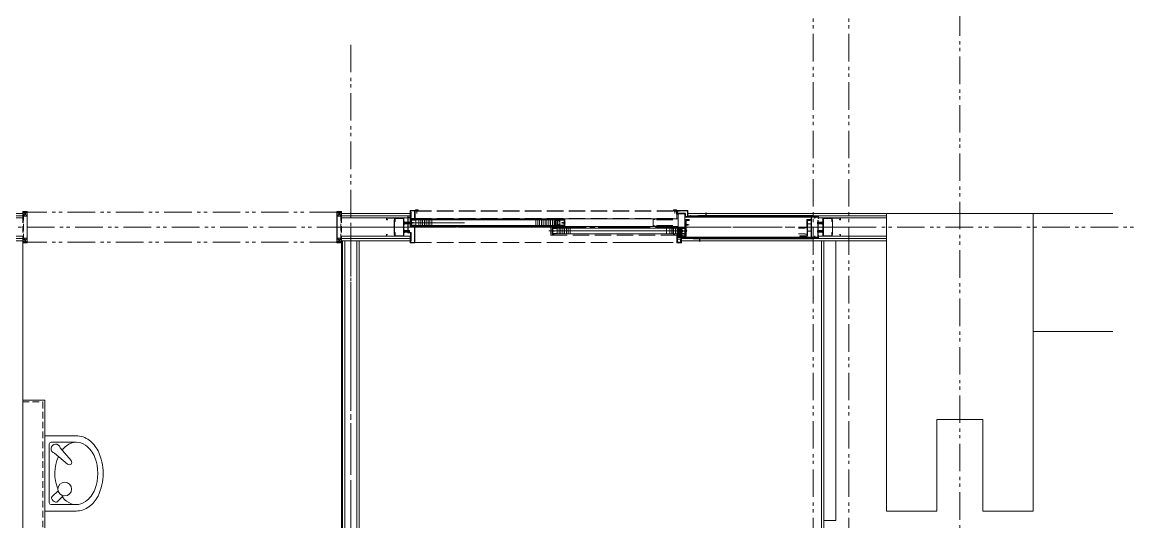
# Model space of a CAD drawing. Units: millimetres at full size. Extents: x -12803 to 120774, y -9413 to 101127.
# Drawn here: x 111555 to 117603, y 13839 to 16564 of the extents above; entities that cross this region are included whole.
import ezdxf

# ---------------------------------------------------------------- set-up
doc = ezdxf.new("R2010")
doc.units = ezdxf.units.MM
doc.header["$LTSCALE"] = 30
for name, pattern in [('CHAIN2', [12, 9, -1, 1, -1]), ('DASHED1', [1.8, 1.2, -0.6]), ('DASHED3', [4, 3, -1]), ('DOUBLE_CHAIN1', [8.8, 5, -1, 0.6, -0.6, 0.6, -1])]:
    doc.linetypes.add(name, pattern=pattern)
doc.layers.add('0-0_NoName', color=7, linetype='Continuous')
for name, color, linetype, lineweight in [('2-0_通芯', 7, 'DOUBLE_CHAIN1', 15), ('2-2_間仕切り芯', 7, 'DOUBLE_CHAIN1', 15), ('2-3_間仕切り', 7, 'Continuous', 15), ('2-8_既存1', 7, 'Continuous', 15), ('2-A_建具', 7, 'Continuous', 15), ('2-B_金物', 7, 'Continuous', 15), ('2-D_AIHO13-衛生器具', 7, 'Continuous', 15), ('3-2_AIHO08-壁芯', 7, 'CHAIN2', 15)]:
    doc.layers.add(name, color=color, linetype=linetype, lineweight=lineweight)

# ---------------------------------------------------------------- blocks, each defined once
blk = doc.blocks.new('グループ部品-732')
at = {"layer": '2-0_通芯'}
blk.add_line((116674.36, 21656.41), (116674.36, 12704.38), dxfattribs=at)
at = {"layer": '2-2_間仕切り芯'}
for p, q in [((113349.36, 16441.47), (113349.36, 6056.41)), ((100228.63, 15446.41), (117819.36, 15446.41))]:
    blk.add_line(p, q, dxfattribs=at)
at = {"layer": '2-3_間仕切り'}
for p, q in [((111374.36, 15521.41), (111558.11, 15521.41)), ((111374.36, 15508.91), (111558.11, 15508.91)), ((111374.36, 15496.41), (111558.11, 15496.41)), ((113298.11, 15521.41), (113674.36, 15521.41)), ((113298.11, 15508.91), (113674.36, 15508.91)), ((113298.11, 15496.41), (113674.36, 15496.41)), ((115189.36, 15521.41), (116274.36, 15521.41)), ((115189.36, 15508.91), (116274.36, 15508.91)), ((115902.36, 15496.41), (116274.36, 15496.41)), ((111374.36, 15396.41), (111558.11, 15396.41)), ((111374.36, 15383.91), (111558.11, 15383.91)), ((111374.36, 15371.41), (111558.11, 15371.41)), ((111557.86, 15365.41), (111557.86, 13712.91)), ((113298.11, 15396.41), (113674.36, 15396.41)), ((113298.11, 15383.91), (113674.36, 15383.91)), ((113298.11, 15371.41), (113674.36, 15371.41)), ((113298.36, 15365.41), (113298.36, 13726.41)), ((113304.36, 15371.41), (113304.36, 13726.41)), ((113316.86, 15371.41), (113316.86, 13726.41)), ((113381.86, 15371.41), (113381.86, 13751.41)), ((113394.36, 15371.41), (113394.36, 13751.41)), ((115154.36, 15383.91), (116274.36, 15383.91)), ((115154.36, 15371.41), (116274.36, 15371.41)), ((115902.36, 15396.41), (116274.36, 15396.41)), ((115919.36, 15371.41), (115919.36, 12791.41)), ((115931.86, 15371.41), (115931.86, 13846.41)), ((115931.86, 13846.41), (115931.86, 12791.41))]:
    blk.add_line(p, q, dxfattribs=at)
blk.add_lwpolyline([(115996.86, 15371.41), (115996.86, 13846.41), (115931.86, 13846.41)], dxfattribs=at)
at = {"layer": '2-8_既存1'}
for p, q in [((116274.36, 13896.41), (116274.36, 15521.41)), ((117510.78, 15521.41), (116274.36, 15521.41)), ((117074.36, 15521.41), (117074.36, 13896.41)), ((117074.36, 14876.41), (117510.78, 14876.41)), ((116549.36, 14396.41), (116549.36, 13896.41)), ((116799.36, 14396.41), (116549.36, 14396.41)), ((116799.36, 13896.41), (116799.36, 14396.41)), ((116549.36, 13896.41), (116274.36, 13896.41)), ((116799.36, 13896.41), (117074.36, 13896.41))]:
    blk.add_line(p, q, dxfattribs=at)
at = {"layer": '2-A_建具'}
for p, q in [((111558.11, 15529.91), (111558.11, 15506.41)), ((111581.61, 15531.41), (111559.61, 15531.41)), ((111581.61, 15529.91), (111559.61, 15529.91)), ((111571.69, 15524.41), (111574, 15532.17)), ((111571.69, 15524.41), (111577.42, 15530.46)), ((111581.61, 15529.91), (111581.61, 15362.91)), ((111583.11, 15362.91), (111583.11, 15529.91)), ((113273.11, 15362.91), (113273.11, 15529.91)), ((113274.61, 15531.41), (113296.61, 15531.41)), ((113274.61, 15529.91), (113296.61, 15529.91)), ((113274.61, 15529.91), (113274.61, 15362.91)), ((113289.02, 15522.94), (113283.25, 15529.03)), ((113289.02, 15522.94), (113286.71, 15530.71)), ((113298.11, 15529.91), (113298.11, 15506.41)), ((113544.36, 15487.61), (113544.36, 15495.21)), ((113545.16, 15495.61), (113545.16, 15487.21)), ((113588.56, 15495.61), (113545.16, 15495.61)), ((113549.36, 15487.21), (113545.16, 15487.21)), ((113588.16, 15496.41), (113545.56, 15496.41)), ((113549.36, 15486.41), (113545.56, 15486.41)), ((113549.36, 15486.41), (113549.36, 15487.21)), ((113586.56, 15484.74), (113588.56, 15486.74)), ((113586.56, 15484.74), (113586.56, 15408.08)), ((113587.36, 15484.41), (113589, 15486.06)), ((113587.36, 15484.41), (113587.36, 15408.41)), ((113588.56, 15495.61), (113588.56, 15486.74)), ((113589.36, 15476.41), (113589.36, 15495.21)), ((113637.06, 15494.11), (113591.66, 15494.11)), ((113591.66, 15494.11), (113591.66, 15476.41)), ((113636.96, 15496.41), (113591.76, 15496.41)), ((113637.06, 15494.11), (113637.06, 15398.71)), ((113639.36, 15494.01), (113639.36, 15398.81)), ((113660.96, 15497.41), (113660.96, 15509.91)), ((113672.76, 15449.21), (113672.76, 15491.61)), ((113674.36, 15509.91), (113674.36, 15535.01)), ((113675.96, 15517.41), (113674.36, 15517.41)), ((113696.96, 15492.41), (113674.36, 15492.41)), ((115137.36, 15491.41), (113674.36, 15491.41)), ((113697.76, 15494.01), (113675.16, 15494.01)), ((113675.96, 15517.41), (113675.96, 15535.81)), ((113697.76, 15535.81), (113675.96, 15535.81)), ((113696.96, 15537.41), (113676.76, 15537.41)), ((113677.36, 15454.71), (113677.36, 15486.11)), ((113678.56, 15454.41), (113678.56, 15486.41)), ((113678.56, 15486.41), (114517.16, 15486.41)), ((113689.36, 15487.61), (113678.86, 15487.61)), ((113679.16, 15455.01), (113679.16, 15485.81)), ((114516.56, 15485.81), (113679.16, 15485.81)), ((113704.16, 15484.21), (113680.76, 15484.21)), ((113689.36, 15486.41), (113689.36, 15487.61)), ((113697.76, 15494.01), (113697.76, 15535.81)), ((113699.36, 15494.81), (113699.36, 15535.01)), ((113699.36, 15492.41), (113699.36, 15532.01)), ((113704.16, 15455.01), (113704.16, 15485.81)), ((113721.56, 15455.01), (113721.56, 15485.81)), ((113731.56, 15455.01), (113731.56, 15485.81)), ((113741.56, 15455.01), (113741.56, 15485.81)), ((113751.56, 15455.01), (113751.56, 15485.81)), ((113761.56, 15455.01), (113761.56, 15485.81)), ((113771.56, 15455.01), (113771.56, 15485.81)), ((113781.56, 15455.01), (113781.56, 15485.81)), ((113791.56, 15455.01), (113791.56, 15485.81)), ((114359.96, 15455.01), (114359.96, 15485.81)), ((114369.96, 15455.01), (114369.96, 15485.81)), ((114379.96, 15455.01), (114379.96, 15485.81)), ((114389.96, 15455.01), (114389.96, 15485.81)), ((114399.96, 15455.01), (114399.96, 15485.81)), ((114409.96, 15455.01), (114409.96, 15485.81)), ((114419.96, 15455.01), (114419.96, 15485.81)), ((114429.96, 15455.01), (114429.96, 15485.81)), ((114439.96, 15455.01), (114439.96, 15485.81)), ((114449.96, 15455.01), (114449.96, 15485.81)), ((114459.96, 15455.01), (114459.96, 15485.81)), ((114469.96, 15455.01), (114469.96, 15485.81)), ((114479.96, 15455.01), (114479.96, 15485.81)), ((114490.36, 15455.01), (114490.36, 15485.81)), ((114490.36, 15484.21), (114514.96, 15484.21)), ((114506.36, 15487.61), (114516.86, 15487.61)), ((114506.36, 15487.61), (114506.36, 15486.41)), ((114516.56, 15455.01), (114516.56, 15485.81)), ((114517.16, 15454.41), (114517.16, 15486.41)), ((114518.36, 15486.11), (114518.36, 15454.71)), ((115129.36, 15518.91), (115129.36, 15535.91)), ((115187.86, 15537.41), (115130.86, 15537.41)), ((115137.36, 15517.41), (115130.86, 15517.41)), ((115187.76, 15535.81), (115130.96, 15535.81)), ((115132.56, 15521.81), (115132.56, 15534.21)), ((115143.56, 15534.21), (115132.56, 15534.21)), ((115174.46, 15521.81), (115132.56, 15521.81)), ((115137.36, 15519.21), (115137.36, 15441.41)), ((115143.56, 15534.21), (115143.56, 15535.81)), ((115172.36, 15517.61), (115172.36, 15442.61)), ((115174.36, 15502.91), (115399.36, 15502.91)), ((115174.36, 15502.81), (115174.36, 15501.21)), ((115174.36, 15501.31), (115862.36, 15501.31)), ((115175.86, 15501.31), (115275.36, 15501.31)), ((115175.96, 15502.91), (115175.96, 15520.31)), ((115175.96, 15509.91), (115177.56, 15509.91)), ((115175.96, 15502.91), (115899.96, 15502.91)), ((115177.56, 15504.51), (115177.56, 15509.91)), ((115177.56, 15504.51), (115204.36, 15504.51)), ((115177.76, 15442.81), (115177.76, 15486.81)), ((115179.36, 15399.31), (115179.36, 15487.21)), ((115179.36, 15487.21), (115197.76, 15487.21)), ((115179.76, 15488.81), (115197.76, 15488.81)), ((115180.86, 15483.71), (115196.36, 15483.71)), ((115187.76, 15504.51), (115187.76, 15535.81)), ((115189.36, 15506.11), (115189.36, 15535.91)), ((115189.36, 15506.11), (115197.76, 15506.11)), ((115196.36, 15483.71), (115196.36, 15482.11)), ((115197.76, 15504.51), (115197.76, 15506.11)), ((115197.76, 15487.21), (115197.76, 15488.81)), ((115204.36, 15504.51), (115204.36, 15509.91)), ((115205.96, 15509.91), (115204.36, 15509.91)), ((115205.96, 15504.41), (115205.96, 15509.91)), ((115205.96, 15502.91), (115205.96, 15504.11)), ((115209.64, 15504.11), (115205.96, 15504.11)), ((115209.64, 15504.11), (115237.7, 15505.21)), ((115209.69, 15502.91), (115238.07, 15504.02)), ((115227.76, 15503.71), (115235.36, 15503.71)), ((115227.76, 15503.31), (115246.96, 15503.31)), ((115235.36, 15503.31), (115235.36, 15503.71)), ((115238.07, 15504.02), (115246.96, 15508.6)), ((115246.96, 15503.31), (115246.96, 15509.91)), ((115247.46, 15502.91), (115247.46, 15509.41)), ((115875.86, 15509.41), (115247.46, 15509.41)), ((115875.86, 15503.41), (115247.46, 15503.41)), ((115250.17, 15507.15), (115249.67, 15507.15)), ((115253.76, 15506.29), (115253.26, 15506.29)), ((115260.6, 15505.62), (115260.1, 15505.62)), ((115262.98, 15507.47), (115262.48, 15507.47)), ((115265.68, 15508.12), (115265.18, 15508.12)), ((115268.63, 15504.31), (115268.13, 15504.31)), ((115275.36, 15501.31), (115275.36, 15502.91)), ((115285.86, 15522.41), (115292.86, 15522.41)), ((115285.86, 15521.91), (115285.86, 15522.41)), ((115285.86, 15521.91), (115292.86, 15521.91)), ((115287.86, 15519.1), (115290.86, 15517.83)), ((115287.86, 15517.83), (115290.86, 15516.56)), ((115287.86, 15516.56), (115290.86, 15515.29)), ((115287.86, 15515.29), (115290.86, 15514.03)), ((115287.86, 15514.03), (115290.86, 15512.76)), ((115287.86, 15512.76), (115290.86, 15511.49)), ((115287.86, 15511.49), (115290.86, 15510.22)), ((115287.86, 15510.22), (115290.86, 15508.95)), ((115287.86, 15508.95), (115290.46, 15507.84)), ((115288.36, 15508.14), (115288.36, 15518.76)), ((115289.36, 15506.41), (115288.36, 15508.14)), ((115288.62, 15507.35), (115289.84, 15506.84)), ((115289.36, 15506.18), (115289.36, 15522.41)), ((115289.36, 15506.41), (115290.36, 15508.14)), ((115290.36, 15508.14), (115290.36, 15518.76)), ((115292.86, 15521.91), (115292.86, 15522.41)), ((115833.89, 15505.05), (115833.39, 15505.05)), ((115835.37, 15508.44), (115834.87, 15508.44)), ((115836.95, 15506.3), (115836.45, 15506.3)), ((115840.63, 15505.95), (115840.13, 15505.95)), ((115844.21, 15506.95), (115843.71, 15506.95)), ((115846.92, 15507.15), (115846.42, 15507.15)), ((115849.88, 15508.74), (115849.38, 15508.74)), ((115850.51, 15506.29), (115850.01, 15506.29)), ((115853.03, 15505.11), (115852.53, 15505.11)), ((115855.42, 15506.28), (115854.92, 15506.28)), ((115860.03, 15506.41), (115859.53, 15506.41)), ((115862.36, 15389.91), (115862.36, 15502.91)), ((115862.36, 15392.31), (115862.36, 15500.51)), ((115863.96, 15391.51), (115863.96, 15501.31)), ((115900.76, 15501.31), (115863.96, 15501.31)), ((115870.11, 15507.35), (115869.61, 15507.35)), ((115873.6, 15508.54), (115873.1, 15508.54)), ((115875.86, 15502.91), (115875.86, 15509.41)), ((115876.36, 15503.31), (115876.36, 15509.91)), ((115895.56, 15503.31), (115876.36, 15503.31)), ((115879.86, 15503.31), (115879.95, 15504.43)), ((115879.86, 15503.31), (115886.86, 15503.31)), ((115881.31, 15505.67), (115881.37, 15505.38)), ((115881.36, 15497.61), (115881.36, 15503.31)), ((115881.36, 15497.61), (115885.36, 15497.61)), ((115881.36, 15497.61), (115881.66, 15497.31)), ((115881.66, 15497.31), (115881.66, 15503.31)), ((115881.66, 15497.31), (115885.06, 15497.31)), ((115882.86, 15504.91), (115882.86, 15505.27)), ((115882.86, 15504.91), (115883.86, 15504.91)), ((115883.86, 15504.91), (115883.86, 15505.27)), ((115885.06, 15497.31), (115885.06, 15503.31)), ((115885.06, 15497.31), (115885.36, 15497.61)), ((115885.41, 15505.67), (115885.34, 15505.38)), ((115885.36, 15497.61), (115885.36, 15503.31)), ((115886.86, 15503.31), (115886.76, 15504.43)), ((115895.56, 15503.71), (115887.96, 15503.71)), ((115887.96, 15503.31), (115887.96, 15503.71)), ((115900.76, 15492.91), (115900.76, 15501.31)), ((115902.36, 15492.91), (115900.76, 15492.91)), ((115902.36, 15492.91), (115902.36, 15509.91)), ((115927.36, 15494.01), (115927.36, 15398.81)), ((115929.66, 15494.11), (115975.06, 15494.11)), ((115929.66, 15494.11), (115929.66, 15398.71)), ((115929.76, 15496.41), (115974.96, 15496.41)), ((115975.06, 15494.11), (115975.06, 15476.41)), ((115977.36, 15476.41), (115977.36, 15495.21)), ((115979.36, 15484.41), (115977.71, 15486.06)), ((115978.16, 15495.61), (116021.56, 15495.61)), ((115978.16, 15495.61), (115978.16, 15486.74)), ((115980.16, 15484.74), (115978.16, 15486.74)), ((115978.56, 15496.41), (116021.16, 15496.41)), ((115979.36, 15484.41), (115979.36, 15408.41)), ((115980.16, 15484.74), (115980.16, 15408.08)), ((116017.36, 15487.21), (116021.56, 15487.21)), ((116017.36, 15486.41), (116017.36, 15487.21)), ((116017.36, 15486.41), (116021.16, 15486.41)), ((116021.56, 15495.61), (116021.56, 15487.21)), ((116022.36, 15487.61), (116022.36, 15495.21)), ((113725.96, 15446.41), (113487.03, 15446.41)), ((113591.66, 15476.41), (113589.36, 15476.41)), ((113639.36, 15461.45), (113639.36, 15476.37)), ((113639.36, 15416.45), (113639.36, 15431.37)), ((113640.39, 15471.78), (113646.72, 15465.44)), ((113640.39, 15426.78), (113646.72, 15420.44)), ((113641.8, 15473.19), (113647.95, 15467.04)), ((113641.8, 15428.19), (113647.95, 15422.04)), ((113667.86, 15473.41), (113643.86, 15473.41)), ((113667.86, 15464.41), (113643.86, 15464.41)), ((113667.86, 15428.41), (113643.86, 15428.41)), ((113666.7, 15472.41), (113646.68, 15472.41)), ((113669.01, 15465.41), (113646.68, 15465.41)), ((113666.7, 15427.41), (113646.68, 15427.41)), ((113666.37, 15470.91), (113647.89, 15470.91)), ((113669.34, 15466.91), (113647.89, 15466.91)), ((113666.37, 15425.91), (113647.89, 15425.91)), ((113666.36, 15468.81), (113666.36, 15468.91)), ((113666.36, 15423.81), (113666.36, 15423.91)), ((113674.36, 15476.41), (113677.36, 15476.41)), ((113674.36, 15470.41), (113970.66, 15470.41)), ((113674.36, 15464.41), (113677.36, 15464.41)), ((115137.36, 15449.41), (113674.36, 15449.41)), ((113697.76, 15446.81), (113675.16, 15446.81)), ((113677.36, 15474.41), (113677.36, 15466.41)), ((113677.66, 15474.41), (113677.36, 15474.41)), ((113677.66, 15466.41), (113677.36, 15466.41)), ((113677.66, 15474.41), (113677.66, 15466.41)), ((113677.66, 15474.41), (113680.16, 15471.91)), ((113677.66, 15466.41), (113680.16, 15468.91)), ((113678.56, 15478.91), (113679.16, 15478.91)), ((113678.56, 15461.91), (113679.16, 15461.91)), ((113678.56, 15454.41), (114517.16, 15454.41)), ((113689.36, 15453.21), (113678.86, 15453.21)), ((114516.56, 15455.01), (113679.16, 15455.01)), ((113689.73, 15471.91), (113680.16, 15471.91)), ((113680.16, 15471.91), (113680.16, 15468.91)), ((113689.73, 15468.91), (113680.16, 15468.91)), ((113682.16, 15472.41), (113680.75, 15468.41)), ((113683.57, 15472.41), (113682.16, 15468.41)), ((113684.98, 15472.41), (113683.57, 15468.41)), ((113686.39, 15472.41), (113684.98, 15468.41)), ((113687.8, 15472.41), (113686.39, 15468.41)), ((113689.21, 15472.41), (113687.8, 15468.41)), ((113690.52, 15472.13), (113689.21, 15468.41)), ((113689.36, 15453.21), (113689.36, 15454.41)), ((113693.36, 15470.41), (113689.73, 15471.91)), ((113693.36, 15470.41), (113689.73, 15468.91)), ((113691.75, 15471.62), (113690.75, 15468.79)), ((113692.98, 15471.11), (113692.4, 15469.47)), ((113697.76, 15362.01), (113697.76, 15446.81)), ((113699.36, 15381.71), (113699.36, 15447.41)), ((113699.36, 15362.81), (113699.36, 15446.27)), ((115166.49, 15425.41), (114429.78, 15425.41)), ((114448.36, 15409.71), (114448.36, 15449.11)), ((114448.36, 15421.41), (114448.36, 15429.41)), ((114448.66, 15429.41), (114448.36, 15429.41)), ((114448.66, 15421.41), (114448.66, 15429.41)), ((114448.66, 15429.41), (114451.16, 15426.91)), ((114448.66, 15421.41), (114451.16, 15423.91)), ((114488.36, 15449.41), (114449.46, 15449.41)), ((114449.56, 15409.41), (114449.56, 15449.41)), ((114488.36, 15450.61), (114449.86, 15450.61)), ((114450.76, 15409.41), (114450.76, 15441.41)), ((115178.16, 15441.41), (114450.76, 15441.41)), ((114450.76, 15433.91), (114451.36, 15433.91)), ((114460.73, 15426.91), (114451.16, 15426.91)), ((114451.16, 15423.91), (114451.16, 15426.91)), ((114460.73, 15423.91), (114451.16, 15423.91)), ((114451.36, 15410.01), (114451.36, 15440.81)), ((115177.56, 15440.81), (114451.36, 15440.81)), ((114453.16, 15423.41), (114451.75, 15427.41)), ((114476.36, 15439.21), (114452.96, 15439.21)), ((114452.96, 15411.61), (114452.96, 15439.21)), ((114454.57, 15423.41), (114453.16, 15427.41)), ((114455.98, 15423.41), (114454.57, 15427.41)), ((114457.39, 15423.41), (114455.98, 15427.41)), ((114458.8, 15423.41), (114457.39, 15427.41)), ((114460.21, 15423.41), (114458.8, 15427.41)), ((114494.96, 15444.61), (114459.96, 15444.61)), ((114459.96, 15441.41), (114459.96, 15444.61)), ((114459.96, 15441.41), (114494.96, 15441.41)), ((114461.52, 15423.69), (114460.21, 15427.41)), ((114464.36, 15425.41), (114460.73, 15426.91)), ((114464.36, 15425.41), (114460.73, 15423.91)), ((114462.75, 15424.2), (114461.75, 15427.03)), ((114463.98, 15424.71), (114463.4, 15426.35)), ((114464.56, 15445.61), (114464.56, 15444.41)), ((114464.56, 15445.61), (114506.36, 15445.61)), ((114464.56, 15444.41), (114506.06, 15444.41)), ((114464.96, 15454.41), (114464.96, 15444.61)), ((114476.36, 15410.01), (114476.36, 15440.81)), ((114486.76, 15410.01), (114486.76, 15440.81)), ((114488.36, 15449.41), (114488.36, 15450.61)), ((114490.36, 15479.91), (114490.36, 15454.41)), ((114490.36, 15454.41), (114490.36, 15444.61)), ((114494.96, 15441.41), (114494.96, 15444.61)), ((114496.76, 15410.01), (114496.76, 15440.81)), ((114499.36, 15470.41), (114521.36, 15470.41)), ((114502.36, 15470.41), (114505.98, 15471.91)), ((114502.36, 15470.41), (114505.98, 15468.91)), ((114502.74, 15469.71), (114503.31, 15471.35)), ((114503.97, 15469.2), (114504.96, 15472.03)), ((114505.2, 15468.69), (114506.51, 15472.41)), ((114505.98, 15471.91), (114515.56, 15471.91)), ((114505.98, 15468.91), (114515.56, 15468.91)), ((114506.36, 15445.61), (114506.36, 15452.91)), ((114506.51, 15468.41), (114507.92, 15472.41)), ((114506.76, 15410.01), (114506.76, 15440.81)), ((114507.56, 15445.91), (114507.56, 15453.21)), ((114516.86, 15453.21), (114507.56, 15453.21)), ((114507.92, 15468.41), (114509.33, 15472.41)), ((114509.33, 15468.41), (114510.74, 15472.41)), ((114510.74, 15468.41), (114512.15, 15472.41)), ((114512.15, 15468.41), (114513.56, 15472.41)), ((114513.56, 15468.41), (114514.97, 15472.41)), ((114518.06, 15474.41), (114515.56, 15471.91)), ((114515.56, 15471.91), (114515.56, 15468.91)), ((114518.06, 15466.41), (114515.56, 15468.91)), ((114517.16, 15478.91), (114516.56, 15478.91)), ((114517.16, 15461.91), (114516.56, 15461.91)), ((114516.76, 15410.01), (114516.76, 15440.81)), ((114518.06, 15474.41), (114518.06, 15466.41)), ((114518.06, 15474.41), (114518.36, 15474.41)), ((114518.06, 15466.41), (114518.36, 15466.41)), ((114518.36, 15474.41), (114518.36, 15466.41)), ((114526.76, 15410.01), (114526.76, 15440.81)), ((114536.76, 15410.01), (114536.76, 15440.81)), ((114546.76, 15410.01), (114546.76, 15440.81)), ((115072.16, 15410.01), (115072.16, 15440.81)), ((115092.16, 15410.01), (115092.16, 15440.81)), ((115102.16, 15410.01), (115102.16, 15440.81)), ((115132.16, 15410.01), (115132.16, 15440.81)), ((115137.36, 15441.41), (115137.36, 15409.41)), ((115142.16, 15410.01), (115142.16, 15440.81)), ((115152.56, 15410.01), (115152.56, 15440.81)), ((115152.56, 15439.21), (115175.96, 15439.21)), ((115164.96, 15425.41), (115168.58, 15426.91)), ((115164.96, 15425.41), (115168.58, 15423.91)), ((115165.43, 15424.85), (115165.89, 15426.16)), ((115166.66, 15424.34), (115167.54, 15426.85)), ((115167.36, 15442.61), (115177.86, 15442.61)), ((115167.36, 15441.41), (115167.36, 15442.61)), ((115167.48, 15423.41), (115168.89, 15427.41)), ((115168.58, 15426.91), (115180.46, 15426.91)), ((115168.58, 15423.91), (115180.46, 15423.91)), ((115168.81, 15423.41), (115170.22, 15427.41)), ((115170.14, 15423.41), (115171.55, 15427.41)), ((115171.47, 15423.41), (115172.88, 15427.41)), ((115172.36, 15442.61), (115172.36, 15408.21)), ((115172.8, 15423.41), (115174.21, 15427.41)), ((115174.13, 15423.41), (115175.54, 15427.41)), ((115196.76, 15458.81), (115174.76, 15458.81)), ((115175.46, 15423.41), (115176.87, 15427.41)), ((115175.96, 15411.61), (115175.96, 15439.21)), ((115176.79, 15423.41), (115178.2, 15427.41)), ((115177.56, 15410.01), (115177.56, 15440.81)), ((115178.16, 15433.91), (115177.56, 15433.91)), ((115177.76, 15462.81), (115177.76, 15454.81)), ((115178.06, 15462.81), (115177.76, 15462.81)), ((115178.06, 15454.81), (115177.76, 15454.81)), ((115177.76, 15442.81), (115179.36, 15442.81)), ((115178.06, 15462.81), (115178.06, 15454.81)), ((115178.06, 15462.81), (115180.56, 15460.31)), ((115178.06, 15454.81), (115180.56, 15457.31)), ((115178.12, 15423.41), (115179.53, 15427.41)), ((115178.16, 15409.41), (115178.16, 15441.41)), ((115179.53, 15423.41), (115180.94, 15427.41)), ((115190.13, 15460.31), (115180.56, 15460.31)), ((115180.56, 15460.31), (115180.56, 15457.31)), ((115190.13, 15457.31), (115180.56, 15457.31)), ((115180.96, 15482.11), (115196.36, 15482.11)), ((115180.96, 15482.11), (115180.96, 15399.21)), ((115180.96, 15420.71), (115180.96, 15430.11)), ((115180.96, 15430.11), (115181.24, 15430.11)), ((115182.56, 15460.81), (115181.15, 15456.81)), ((115181.24, 15420.71), (115181.24, 15430.11)), ((115182.46, 15425.91), (115182.8, 15425.91)), ((115182.46, 15424.91), (115182.46, 15425.91)), ((115182.46, 15424.91), (115182.8, 15424.91)), ((115183.97, 15460.81), (115182.56, 15456.81)), ((115183.08, 15427.51), (115182.8, 15427.41)), ((115183.08, 15423.31), (115182.8, 15423.41)), ((115185.38, 15460.81), (115183.97, 15456.81)), ((115186.79, 15460.81), (115185.38, 15456.81)), ((115188.2, 15460.81), (115186.79, 15456.81)), ((115189.61, 15460.81), (115188.2, 15456.81)), ((115190.92, 15460.53), (115189.61, 15456.81)), ((115193.76, 15458.81), (115190.13, 15460.31)), ((115193.76, 15458.81), (115190.13, 15457.31)), ((115192.15, 15460.02), (115191.15, 15457.19)), ((115193.38, 15459.51), (115192.8, 15457.87)), ((116077.36, 15446.41), (115884.18, 15446.41)), ((115897.37, 15466.91), (115918.82, 15466.91)), ((115897.7, 15465.41), (115920.03, 15465.41)), ((115898.86, 15473.41), (115922.86, 15473.41)), ((115898.86, 15464.41), (115922.86, 15464.41)), ((115898.86, 15428.41), (115922.86, 15428.41)), ((115900.01, 15472.41), (115920.03, 15472.41)), ((115900.01, 15427.41), (115920.03, 15427.41)), ((115900.34, 15470.91), (115918.82, 15470.91)), ((115900.34, 15425.91), (115918.82, 15425.91)), ((115900.36, 15468.81), (115900.36, 15468.91)), ((115900.36, 15423.81), (115900.36, 15423.91)), ((115924.91, 15473.19), (115918.76, 15467.04)), ((115924.91, 15428.19), (115918.76, 15422.04)), ((115926.32, 15471.78), (115919.99, 15465.44)), ((115926.32, 15426.78), (115919.99, 15420.44)), ((115927.36, 15461.45), (115927.36, 15476.37)), ((115927.36, 15416.45), (115927.36, 15431.37)), ((115975.06, 15476.41), (115977.36, 15476.41)), ((111558.11, 15362.91), (111558.11, 15396.41)), ((111559.61, 15386.41), (111558.11, 15386.41)), ((111559.61, 15386.41), (111559.61, 15362.91)), ((111581.61, 15362.91), (111559.61, 15362.91)), ((111571.09, 15370.24), (111573.3, 15362.79)), ((111571.09, 15370.24), (111576.64, 15364.37)), ((113274.61, 15362.91), (113296.61, 15362.91)), ((113286.84, 15371.71), (113281.25, 15365.8)), ((113286.84, 15371.71), (113284.62, 15364.26)), ((113296.61, 15386.41), (113296.61, 15362.91)), ((113296.61, 15386.41), (113298.11, 15386.41)), ((113298.11, 15362.91), (113298.11, 15396.41)), ((113544.36, 15397.61), (113544.36, 15405.21)), ((113549.36, 15405.61), (113545.16, 15405.61)), ((113545.16, 15405.61), (113545.16, 15397.21)), ((113588.56, 15397.21), (113545.16, 15397.21)), ((113549.36, 15406.41), (113545.56, 15406.41)), ((113588.16, 15396.41), (113545.56, 15396.41)), ((113549.36, 15405.61), (113549.36, 15406.41)), ((113588.56, 15406.08), (113586.56, 15408.08)), ((113589, 15406.76), (113587.36, 15408.41)), ((113588.56, 15406.08), (113588.56, 15397.21)), ((113589.36, 15397.61), (113589.36, 15416.41)), ((113591.66, 15416.41), (113589.36, 15416.41)), ((113591.66, 15416.41), (113591.66, 15398.71)), ((113637.06, 15398.71), (113591.66, 15398.71)), ((113636.96, 15396.41), (113591.76, 15396.41)), ((113667.86, 15419.41), (113643.86, 15419.41)), ((113669.01, 15420.41), (113646.68, 15420.41)), ((113669.34, 15421.91), (113647.89, 15421.91)), ((113674.36, 15395.41), (113674.36, 15362.81)), ((113675.96, 15380.41), (113674.36, 15380.41)), ((114448.66, 15421.41), (114448.36, 15421.41)), ((115178.16, 15409.41), (114449.56, 15409.41)), ((114460.36, 15408.21), (114449.86, 15408.21)), ((114450.76, 15416.91), (114451.36, 15416.91)), ((115177.56, 15410.01), (114451.36, 15410.01)), ((114476.36, 15411.61), (114452.96, 15411.61)), ((114460.36, 15408.21), (114460.36, 15409.41)), ((114813.86, 15362.41), (115067.06, 15362.41)), ((115129.36, 15402.91), (115129.36, 15361.91)), ((115129.36, 15391.91), (115129.36, 15381.21)), ((115159.36, 15404.41), (115130.86, 15404.41)), ((115132.46, 15391.51), (115249.56, 15391.51)), ((115132.56, 15389.91), (115899.96, 15389.91)), ((115132.56, 15389.91), (115132.56, 15363.61)), ((115143.56, 15363.61), (115132.56, 15363.61)), ((115137.36, 15391.51), (115862.36, 15391.51)), ((115140.96, 15399.31), (115140.96, 15397.71)), ((115179.36, 15399.31), (115140.96, 15399.31)), ((115179.46, 15397.71), (115140.96, 15397.71)), ((115143.56, 15363.61), (115143.56, 15362.01)), ((115151.16, 15388.41), (115151.16, 15362.51)), ((115151.16, 15362.51), (115152.76, 15362.51)), ((115152.56, 15411.61), (115175.96, 15411.61)), ((115152.76, 15388.31), (115152.76, 15362.01)), ((115152.76, 15388.31), (115179.56, 15388.31)), ((115154.36, 15377.91), (115152.76, 15377.91)), ((115154.36, 15382.91), (115154.36, 15361.91)), ((115167.36, 15408.21), (115167.36, 15409.41)), ((115167.36, 15408.21), (115177.86, 15408.21)), ((115172.36, 15408.21), (115172.36, 15391.91)), ((115179.56, 15388.31), (115179.56, 15382.91)), ((115181.16, 15382.91), (115179.56, 15382.91)), ((115180.96, 15420.71), (115181.24, 15420.71)), ((115181.16, 15389.91), (115181.16, 15388.71)), ((115183.84, 15388.71), (115181.16, 15388.71)), ((115181.16, 15388.41), (115181.16, 15382.91)), ((115183.84, 15388.71), (115211.9, 15387.61)), ((115183.89, 15389.91), (115212.27, 15388.8)), ((115200.16, 15389.91), (115249.56, 15389.91)), ((115220.96, 15389.91), (115201.56, 15389.91)), ((115201.96, 15389.51), (115221.16, 15389.51)), ((115201.96, 15389.11), (115209.56, 15389.11)), ((115209.56, 15389.51), (115209.56, 15389.11)), ((115212.27, 15388.8), (115221.16, 15384.22)), ((115221.16, 15389.51), (115221.16, 15382.91)), ((115413.36, 15382.91), (115221.16, 15382.91)), ((115221.66, 15389.91), (115221.66, 15383.41)), ((115875.86, 15389.41), (115221.66, 15389.41)), ((115875.86, 15383.41), (115221.66, 15383.41)), ((115226.71, 15386.18), (115226.21, 15386.18)), ((115230.92, 15385.85), (115230.42, 15385.85)), ((115237.21, 15387.05), (115236.71, 15387.05)), ((115241.76, 15385.45), (115241.26, 15385.45)), ((115249.56, 15391.51), (115249.56, 15389.91)), ((115257.86, 15370.91), (115250.86, 15370.91)), ((115250.86, 15370.91), (115250.86, 15370.41)), ((115257.86, 15370.41), (115250.86, 15370.41)), ((115255.86, 15382.6), (115252.86, 15383.87)), ((115255.86, 15381.33), (115252.86, 15382.6)), ((115255.86, 15380.06), (115252.86, 15381.33)), ((115255.86, 15378.79), (115252.86, 15380.06)), ((115255.86, 15377.53), (115252.86, 15378.79)), ((115255.86, 15376.26), (115252.86, 15377.53)), ((115255.86, 15374.99), (115252.86, 15376.26)), ((115255.86, 15373.72), (115252.86, 15374.99)), ((115255.86, 15383.87), (115253.25, 15384.98)), ((115254.36, 15386.41), (115253.36, 15384.68)), ((115253.36, 15384.68), (115253.36, 15374.06)), ((115255.09, 15385.47), (115253.87, 15385.98)), ((115254.36, 15386.64), (115254.36, 15370.41)), ((115254.36, 15386.41), (115255.36, 15384.68)), ((115255.36, 15384.68), (115255.36, 15374.06)), ((115257.08, 15385.78), (115257.58, 15385.78)), ((115257.86, 15370.91), (115257.86, 15370.41)), ((115260.67, 15386.64), (115261.17, 15386.64)), ((115791.48, 15385.12), (115790.98, 15385.12)), ((115797.78, 15388.47), (115797.28, 15388.47)), ((115802.6, 15387.92), (115802.1, 15387.92)), ((115803.28, 15385.8), (115802.78, 15385.8)), ((115804.26, 15389.41), (115803.76, 15389.41)), ((115808.82, 15385.52), (115808.32, 15385.52)), ((115810.9, 15386.38), (115810.4, 15386.38)), ((115833.87, 15384.66), (115833.37, 15384.66)), ((115839.02, 15384.54), (115838.52, 15384.54)), ((115841.54, 15385.77), (115841.04, 15385.77)), ((115845.76, 15385.45), (115845.26, 15385.45)), ((115851.22, 15386.19), (115850.72, 15386.19)), ((115856.33, 15387.17), (115855.83, 15387.17)), ((115858.16, 15384.61), (115857.66, 15384.61)), ((115860.54, 15385.77), (115860.04, 15385.77)), ((115862.36, 15392.31), (115862.36, 15389.91)), ((115900.76, 15391.51), (115863.96, 15391.51)), ((115865.16, 15385.91), (115864.66, 15385.91)), ((115875.86, 15389.91), (115875.86, 15383.41)), ((115876.36, 15389.51), (115876.36, 15382.91)), ((115895.56, 15389.51), (115876.36, 15389.51)), ((115879.86, 15389.51), (115886.86, 15389.51)), ((115879.86, 15389.51), (115879.95, 15388.39)), ((115881.31, 15387.15), (115881.37, 15387.44)), ((115881.36, 15395.21), (115881.66, 15395.51)), ((115881.36, 15395.21), (115881.36, 15389.51)), ((115881.36, 15395.21), (115885.36, 15395.21)), ((115881.66, 15395.51), (115881.66, 15389.51)), ((115881.66, 15395.51), (115885.06, 15395.51)), ((115882.86, 15387.91), (115883.86, 15387.91)), ((115882.86, 15387.91), (115882.86, 15387.55)), ((115883.86, 15387.91), (115883.86, 15387.55)), ((115885.06, 15395.51), (115885.06, 15389.51)), ((115885.06, 15395.51), (115885.36, 15395.21)), ((115885.41, 15387.15), (115885.34, 15387.44)), ((115885.36, 15395.21), (115885.36, 15389.51)), ((115886.86, 15389.51), (115886.76, 15388.39)), ((115887.96, 15389.51), (115887.96, 15389.11)), ((115895.56, 15389.11), (115887.96, 15389.11)), ((115897.37, 15421.91), (115918.82, 15421.91)), ((115897.7, 15420.41), (115920.03, 15420.41)), ((115898.86, 15419.41), (115922.86, 15419.41)), ((115902.36, 15399.91), (115900.76, 15399.91)), ((115900.76, 15391.51), (115900.76, 15399.91)), ((115902.36, 15399.91), (115902.36, 15382.91)), ((115929.66, 15398.71), (115975.06, 15398.71)), ((115929.76, 15396.41), (115974.96, 15396.41)), ((115975.06, 15416.41), (115977.36, 15416.41)), ((115975.06, 15416.41), (115975.06, 15398.71)), ((115977.36, 15397.61), (115977.36, 15416.41)), ((115977.71, 15406.76), (115979.36, 15408.41)), ((115978.16, 15406.08), (115980.16, 15408.08)), ((115978.16, 15406.08), (115978.16, 15397.21)), ((115978.16, 15397.21), (116021.56, 15397.21)), ((115978.56, 15396.41), (116021.16, 15396.41)), ((116017.36, 15406.41), (116021.16, 15406.41)), ((116017.36, 15405.61), (116017.36, 15406.41)), ((116017.36, 15405.61), (116021.56, 15405.61)), ((116021.56, 15405.61), (116021.56, 15397.21)), ((116022.36, 15397.61), (116022.36, 15405.21)), ((111559.61, 15361.41), (111581.61, 15361.41)), ((113296.61, 15361.41), (113274.61, 15361.41)), ((113696.96, 15360.41), (113676.76, 15360.41)), ((115152.86, 15360.41), (115130.86, 15360.41)), ((115152.76, 15362.01), (115130.96, 15362.01))]:
    blk.add_line(p, q, dxfattribs=at)
at = {"layer": '2-A_建具', "linetype": 'DASHED1'}
for p, q in [((111558.11, 15506.41), (111558.11, 15396.41)), ((111561.91, 15518.41), (111559.61, 15518.41)), ((111559.61, 15506.41), (111559.61, 15386.41)), ((111561.91, 15518.41), (111561.91, 15375.91)), ((113294.31, 15518.41), (113294.31, 15375.91)), ((113294.31, 15518.41), (113296.61, 15518.41)), ((113296.61, 15506.41), (113296.61, 15386.41)), ((113298.11, 15506.41), (113298.11, 15396.41)), ((111557.86, 15371.41), (111557.86, 15386.41)), ((111558.11, 15386.41), (111557.86, 15386.41)), ((111561.91, 15375.91), (111559.61, 15375.91)), ((113294.31, 15375.91), (113296.61, 15375.91)), ((113298.11, 15386.41), (113298.36, 15386.41)), ((113298.36, 15371.41), (113298.36, 15386.41))]:
    blk.add_line(p, q, dxfattribs=at)
at = {"layer": '2-A_建具', "linetype": 'DOUBLE_CHAIN1'}
for p, q in [((111559.61, 15506.41), (111581.61, 15529.91)), ((111559.61, 15529.91), (111581.61, 15506.41)), ((111559.61, 15506.41), (111581.61, 15506.41)), ((113273.11, 15528.41), (111583.11, 15528.41)), ((113296.61, 15506.41), (113274.61, 15529.91)), ((113296.61, 15529.91), (113274.61, 15506.41)), ((113296.61, 15506.41), (113274.61, 15506.41)), ((111559.61, 15386.41), (111581.61, 15386.41)), ((111559.61, 15362.91), (111581.61, 15386.41)), ((111559.61, 15386.41), (111581.61, 15362.91)), ((113273.11, 15364.41), (111583.11, 15364.41)), ((113296.61, 15386.41), (113274.61, 15386.41)), ((113296.61, 15362.91), (113274.61, 15386.41)), ((113296.61, 15386.41), (113274.61, 15362.91))]:
    blk.add_line(p, q, dxfattribs=at)
at = {"layer": '2-A_建具', "linetype": 'DASHED3'}
for p, q in [((113660.96, 15499.21), (113660.96, 15417.31)), ((113675.96, 15501.21), (113662.96, 15501.21)), ((113663.26, 15498.91), (113663.26, 15417.61)), ((113676.26, 15498.91), (113663.26, 15498.91)), ((113675.96, 15527.41), (113675.96, 15501.21)), ((113675.96, 15527.41), (113678.26, 15527.41)), ((113678.26, 15527.41), (113678.26, 15500.91)), ((113700.96, 15492.41), (113699.36, 15492.41)), ((113699.86, 15493.41), (113699.86, 15535.61)), ((113699.86, 15535.41), (115128.86, 15535.41)), ((113699.86, 15534.21), (115128.86, 15534.21)), ((113699.86, 15493.41), (115128.86, 15493.41)), ((113700.96, 15537.41), (113713.47, 15537.41)), ((113700.96, 15532.81), (113715.36, 15532.81)), ((113700.96, 15492.41), (113700.96, 15532.81)), ((113701.86, 15540.41), (113702.86, 15541.41)), ((113701.86, 15540.41), (113701.86, 15536.91)), ((113702.36, 15536.41), (113701.86, 15536.91)), ((113701.86, 15536.91), (113717.86, 15536.91)), ((113702.36, 15540.41), (113702.36, 15536.91)), ((113702.36, 15536.41), (113717.36, 15536.41)), ((113702.86, 15541.41), (113716.86, 15541.41)), ((113702.86, 15540.41), (113702.86, 15537.41)), ((113703.36, 15540.41), (113703.36, 15537.91)), ((113703.86, 15540.41), (113703.86, 15538.41)), ((113704.36, 15540.41), (113704.36, 15538.91)), ((113704.86, 15540.41), (113704.86, 15539.41)), ((113704.86, 15536.41), (113704.86, 15535.61)), ((113704.86, 15535.61), (113714.86, 15535.61)), ((113705.36, 15540.41), (113705.36, 15539.91)), ((113707.86, 15535.61), (113707.86, 15536.41)), ((113709.86, 15521.62), (113709.86, 15542.26)), ((113711.86, 15535.61), (113711.86, 15536.41)), ((113714.86, 15536.41), (113714.86, 15535.61)), ((113715.36, 15532.81), (113715.36, 15534.41)), ((113717.36, 15536.41), (113717.86, 15536.91)), ((113717.86, 15540.41), (113717.86, 15536.91)), ((114477.46, 15483.91), (114477.46, 15456.91)), ((115108.25, 15486.41), (114999.36, 15486.41)), ((114999.36, 15454.71), (114999.36, 15486.11)), ((115009.36, 15487.61), (115000.86, 15487.61)), ((115009.36, 15486.41), (115009.36, 15487.61)), ((115110.86, 15540.41), (115111.86, 15541.41)), ((115110.86, 15540.41), (115110.86, 15536.91)), ((115111.36, 15536.41), (115110.86, 15536.91)), ((115110.86, 15536.91), (115126.86, 15536.91)), ((115111.36, 15540.41), (115111.36, 15536.91)), ((115111.36, 15536.41), (115126.36, 15536.41)), ((115111.86, 15541.41), (115125.86, 15541.41)), ((115111.86, 15540.41), (115111.86, 15537.41)), ((115112.36, 15540.41), (115112.36, 15537.91)), ((115112.86, 15540.41), (115112.86, 15538.41)), ((115113.36, 15540.41), (115113.36, 15538.91)), ((115113.36, 15532.81), (115113.36, 15534.41)), ((115127.76, 15532.81), (115113.36, 15532.81)), ((115113.86, 15540.41), (115113.86, 15539.41)), ((115113.86, 15536.41), (115113.86, 15535.61)), ((115113.86, 15535.61), (115123.86, 15535.61)), ((115114.36, 15540.41), (115114.36, 15539.91)), ((115116.86, 15535.61), (115116.86, 15536.41)), ((115118.86, 15521.62), (115118.86, 15542.26)), ((115120.86, 15535.61), (115120.86, 15536.41)), ((115123.86, 15536.41), (115123.86, 15535.61)), ((115126.36, 15536.41), (115126.86, 15536.91)), ((115126.86, 15540.41), (115126.86, 15536.91)), ((115127.76, 15517.41), (115127.76, 15532.81)), ((115128.86, 15517.41), (115127.76, 15517.41)), ((115128.86, 15493.41), (115128.86, 15535.61)), ((115174.36, 15518.61), (115137.36, 15518.61)), ((115194.64, 15504.51), (115194.64, 15505.34)), ((115198.14, 15509.81), (115198.14, 15501.51)), ((115201.64, 15504.51), (115201.64, 15505.34)), ((115838.76, 15442.61), (115838.76, 15486.81)), ((115840.36, 15399.71), (115840.36, 15487.21)), ((115840.36, 15487.21), (115858.76, 15487.21)), ((115840.76, 15488.81), (115858.76, 15488.81)), ((115841.86, 15483.81), (115857.36, 15483.81)), ((115857.36, 15483.81), (115857.36, 15481.81)), ((115858.76, 15487.21), (115858.76, 15488.81)), ((115883.36, 15494.41), (115883.36, 15509.01)), ((115898.46, 15394.91), (115898.46, 15497.91)), ((115900.76, 15497.91), (115898.46, 15497.91)), ((115900.76, 15394.91), (115900.76, 15497.91)), ((114441.36, 15447.41), (113699.36, 15447.41)), ((113699.36, 15446.41), (114017.89, 15446.41)), ((114441.36, 15447.41), (114441.36, 15402.41)), ((114463.46, 15444.61), (114465.46, 15442.61)), ((114464.96, 15479.91), (114464.96, 15454.41)), ((114467.86, 15479.91), (114464.96, 15479.91)), ((114465.52, 15476.71), (114464.96, 15476.71)), ((114467.86, 15460.91), (114464.96, 15460.91)), ((114467.46, 15442.61), (114467.46, 15442.06)), ((114471.46, 15444.61), (114469.46, 15442.61)), ((114469.46, 15442.61), (114469.46, 15441.41)), ((114483.46, 15444.61), (114485.46, 15442.61)), ((114489.46, 15442.61), (114485.46, 15442.61)), ((114485.46, 15442.61), (114485.46, 15441.41)), ((114490.36, 15479.91), (114487.05, 15479.91)), ((114490.36, 15460.91), (114487.05, 15460.91)), ((114487.46, 15442.61), (114487.46, 15442.06)), ((114491.46, 15444.61), (114489.46, 15442.61)), ((114489.46, 15442.61), (114489.46, 15441.41)), ((114490.36, 15476.71), (114489.8, 15476.71)), ((115108.25, 15454.41), (114999.36, 15454.41)), ((115009.36, 15453.21), (115000.86, 15453.21)), ((115009.36, 15453.21), (115009.36, 15454.41)), ((115109.36, 15441.51), (115109.36, 15409.31)), ((115110.86, 15443.01), (115119.36, 15443.01)), ((115112.16, 15410.01), (115112.16, 15440.81)), ((115119.36, 15443.01), (115119.36, 15441.41)), ((115122.16, 15410.01), (115122.16, 15440.81)), ((115147.36, 15443.5), (115147.36, 15407.36)), ((115157.36, 15438.91), (115157.36, 15411.91)), ((115828.76, 15441.41), (115794.54, 15441.41)), ((115828.76, 15442.61), (115838.86, 15442.61)), ((115828.76, 15441.41), (115828.76, 15442.61)), ((115834.36, 15443.91), (115845.36, 15443.91)), ((115842.36, 15481.81), (115842.36, 15399.21)), ((115842.36, 15481.81), (115857.36, 15481.81)), ((115862.36, 15463.91), (115842.36, 15463.91)), ((115862.36, 15423.91), (115842.36, 15423.91)), ((115847.36, 15458.91), (115847.06, 15458.91)), ((115847.36, 15453.91), (115847.06, 15453.91)), ((115847.36, 15448.91), (115847.06, 15448.91)), ((115847.36, 15443.91), (115847.06, 15443.91)), ((115847.36, 15438.91), (115847.06, 15438.91)), ((115847.36, 15433.91), (115847.06, 15433.91)), ((115847.36, 15428.91), (115847.06, 15428.91)), ((115852.36, 15458.91), (115852.06, 15458.91)), ((115852.36, 15453.91), (115852.06, 15453.91)), ((115852.36, 15448.91), (115852.06, 15448.91)), ((115852.36, 15443.91), (115852.06, 15443.91)), ((115852.36, 15438.91), (115852.06, 15438.91)), ((115852.36, 15433.91), (115852.06, 15433.91)), ((115852.36, 15428.91), (115852.06, 15428.91)), ((115857.36, 15458.91), (115857.06, 15458.91)), ((115857.36, 15453.91), (115857.06, 15453.91)), ((115857.36, 15448.91), (115857.06, 15448.91)), ((115857.36, 15443.91), (115857.06, 15443.91)), ((115857.36, 15438.91), (115857.06, 15438.91)), ((115857.36, 15433.91), (115857.06, 15433.91)), ((115857.36, 15428.91), (115857.06, 15428.91)), ((115862.36, 15463.91), (115862.36, 15423.91)), ((113675.96, 15415.31), (113662.96, 15415.31)), ((113676.26, 15417.61), (113663.26, 15417.61)), ((113675.96, 15415.31), (113675.96, 15370.41)), ((113675.96, 15370.41), (113678.26, 15370.41)), ((113678.26, 15415.61), (113678.26, 15370.41)), ((113699.36, 15362.41), (115149.36, 15362.41)), ((114441.36, 15402.41), (115129.36, 15402.41)), ((115110.86, 15407.81), (115119.36, 15407.81)), ((115119.36, 15409.41), (115119.36, 15407.81)), ((115149.36, 15381.21), (115129.36, 15381.21)), ((115149.36, 15381.21), (115149.36, 15362.21)), ((115168.84, 15388.31), (115168.84, 15387.48)), ((115172.34, 15383.01), (115172.34, 15391.31)), ((115175.84, 15388.31), (115175.84, 15387.48)), ((115828.76, 15409.41), (115794.54, 15409.41)), ((115801.96, 15399.71), (115801.96, 15397.71)), ((115840.36, 15399.71), (115801.96, 15399.71)), ((115840.86, 15397.71), (115801.96, 15397.71)), ((115828.76, 15408.21), (115828.76, 15409.41)), ((115828.76, 15408.21), (115838.86, 15408.21)), ((115883.36, 15398.41), (115883.36, 15383.81)), ((115900.76, 15394.91), (115898.46, 15394.91))]:
    blk.add_line(p, q, dxfattribs=at)
at = {"layer": '2-A_建具'}
for points in [[(111559.61, 15529.91), (111559.61, 15506.41), (111558.11, 15506.41)], [(113296.61, 15529.91), (113296.61, 15506.41), (113298.11, 15506.41)], [(113696.96, 15448.41), (113674.36, 15448.41), (113674.36, 15492.41)], [(113704.16, 15456.61), (113680.76, 15456.61), (113680.76, 15484.21)], [(114490.36, 15456.61), (114514.96, 15456.61), (114514.96, 15484.21)], [(115137.36, 15517.41), (115137.36, 15519.01), (115130.96, 15519.01), (115130.96, 15535.81)], [(115174.36, 15502.81), (115174.36, 15520.21), (115132.46, 15520.21)], [(115237.8, 15505.24), (115246.41, 15509.67), (115246.96, 15508.6)], [(114459.96, 15441.41), (114459.96, 15442.61), (114451.06, 15442.61)], [(113697.76, 15362.01), (113675.96, 15362.01), (113675.96, 15380.41)], [(115159.36, 15404.41), (115159.36, 15402.81), (115130.96, 15402.81), (115130.96, 15362.01)], [(115137.36, 15409.41), (115137.36, 15391.91), (115172.36, 15391.91)], [(115212, 15387.58), (115220.61, 15383.15), (115221.16, 15384.22)]]:
    blk.add_lwpolyline(points, dxfattribs=at)
at = {"layer": '2-A_建具', "linetype": 'DASHED3'}
for points in [[(113716.86, 15541.41), (113717.86, 15540.41), (113701.86, 15540.41)], [(115125.86, 15541.41), (115126.86, 15540.41), (115110.86, 15540.41)], [(114469.46, 15442.61), (114465.46, 15442.61), (114465.46, 15441.41)]]:
    blk.add_lwpolyline(points, dxfattribs=at)
for centre, radius in [((114477.46, 15470.41), 13.5), ((115147.36, 15425.41), 13)]:
    blk.add_circle(centre, radius, dxfattribs=at)
at = {"layer": '2-A_建具'}
for centre in [(113643.86, 15468.91), (113643.86, 15423.91), (115922.86, 15468.91), (115922.86, 15423.91)]:
    blk.add_circle(centre, 4.5, dxfattribs=at)
for centre, radius, start, end in [((111559.61, 15529.91), 1.5, 90, 180), ((111581.61, 15529.91), 1.5, 0, 90), ((113274.61, 15529.91), 1.5, 90, 180), ((113296.61, 15529.91), 1.5, 0, 90), ((113545.56, 15495.21), 1.2, 90, 180), ((113545.56, 15487.61), 1.2, 180, 270), ((113588.16, 15495.21), 1.2, 0, 90), ((113588.16, 15486.91), 1.2, 315, 0), ((113591.76, 15494.01), 2.4, 90, 180), ((113636.96, 15494.01), 2.4, 0, 90), ((113675.16, 15491.61), 2.4, 90, 180), ((113676.76, 15535.01), 2.4, 90, 180), ((113678.86, 15486.11), 1.5, 90, 180), ((113679.46, 15485.51), 0.9, 90, 180), ((113680.66, 15484.31), 1.5, 90, 180), ((113696.96, 15535.01), 2.4, 0, 90), ((113696.96, 15494.81), 2.4, 270, 0), ((113712.47, 15492.41), 0.5, 0, 180), ((113712.47, 15492.41), 0.5, 180, 0), ((114515.06, 15484.31), 1.5, 0, 90), ((114516.26, 15485.51), 0.9, 0, 90), ((114516.86, 15486.11), 1.5, 0, 90), ((115130.86, 15535.91), 1.5, 90, 180), ((115130.86, 15518.91), 1.5, 180, 270), ((115132.46, 15534.31), 1.5, 90, 180), ((115132.46, 15521.71), 1.5, 180, 270), ((115175.86, 15502.81), 1.5, 180, 270), ((115174.46, 15520.31), 1.5, 0, 90), ((115177.46, 15504.41), 1.5, 180, 270), ((115179.76, 15486.81), 2, 90, 180), ((115180.86, 15482.21), 1.5, 90, 180), ((115189.26, 15506.01), 1.5, 180, 270), ((115187.86, 15535.91), 1.5, 0, 90), ((115204.46, 15504.41), 1.5, 270, 0), ((115227.76, 15503.31), 0.4, 90, 270), ((115246.66, 15503.71), 0.8, 270, 0), ((115283.95, 15517.83), 4.5, 11.83365, 64.96375), ((115294.76, 15517.83), 4.5, 115.03625, 168.16635), ((115864.76, 15500.51), 2.4, 90, 180), ((115876.66, 15503.71), 0.8, 180, 270), ((115881.25, 15504.32), 1.3, 105.88085, 175), ((115883.36, 15496.91), 9, 74.11915, 105.88085), ((115883.36, 15496.91), 8.7, 95.46502, 103.16628), ((115882.56, 15505.27), 0.3, 0, 95.46502), ((115884.16, 15505.27), 0.3, 84.53498, 180), ((115883.36, 15496.91), 8.7, 76.83372, 84.53498), ((115885.46, 15504.32), 1.3, 5, 74.11915), ((115895.56, 15503.31), 0.4, 270, 90), ((115899.96, 15500.51), 2.4, 0, 90), ((115929.76, 15494.01), 2.4, 90, 180), ((115974.96, 15494.01), 2.4, 0, 90), ((115978.56, 15495.21), 1.2, 90, 180), ((115978.56, 15486.91), 1.2, 180, 225), ((116021.16, 15495.21), 1.2, 0, 90), ((116021.16, 15487.61), 1.2, 270, 0), ((111561.91, 15444.17), 4, 150.95939, 215.11325), ((111555.35, 15448.68), 4, 320.15098, 33.91291), ((111555.35, 15444.14), 4, 325.4867, 34.56888), ((113300.87, 15448.68), 4, 146.08709, 219.84902), ((113300.87, 15444.14), 4, 145.43112, 214.5133), ((113294.3, 15444.17), 4, 324.88675, 29.04061), ((113639.93, 15472.37), 4.02, 14.9838, 98.17994), ((113639.93, 15465.45), 4.02, 261.82006, 345.0162), ((113639.93, 15427.37), 4.02, 14.9838, 98.17994), ((113666.36, 15473.41), 1, 90, 270), ((113666.36, 15471.61), 1, 90, 270), ((113666.36, 15469.81), 1, 90, 270), ((113666.36, 15468.01), 1, 90, 270), ((113666.36, 15466.21), 1, 90, 270), ((113666.36, 15464.41), 1, 90, 270), ((113666.36, 15428.41), 1, 90, 270), ((113666.36, 15426.61), 1, 90, 270), ((113666.36, 15424.81), 1, 90, 270), ((113666.36, 15423.01), 1, 90, 270), ((113668.79, 15471.16), 2.44, 112.61986, 247.38014), ((113668.79, 15426.16), 2.44, 112.61986, 247.38014), ((113666.92, 15471.16), 2.44, 292.61986, 67.38014), ((113666.92, 15466.66), 2.44, 292.61986, 67.38014), ((113666.92, 15426.16), 2.44, 292.61986, 67.38014), ((113666.92, 15421.66), 2.44, 292.61986, 67.38014), ((113675.16, 15449.21), 2.4, 180, 270), ((113678.86, 15454.71), 1.5, 180, 270), ((113679.46, 15455.31), 0.9, 180, 270), ((113680.66, 15456.51), 1.5, 180, 270), ((113696.96, 15446.01), 2.4, 6.11992, 90), ((114449.86, 15449.11), 1.5, 90, 180), ((114451.06, 15441.11), 1.5, 90, 180), ((114451.66, 15440.51), 0.9, 90, 180), ((114452.86, 15439.31), 1.5, 90, 180), ((114506.06, 15445.91), 1.5, 270, 0), ((114507.86, 15452.91), 1.5, 90, 180), ((114515.06, 15456.51), 1.5, 270, 0), ((114516.26, 15455.31), 0.9, 270, 0), ((114516.86, 15454.71), 1.5, 270, 0), ((115175.56, 15438.81), 2, 0, 90), ((115177.26, 15440.51), 0.9, 0, 90), ((115177.86, 15441.11), 1.5, 0, 90), ((115180.46, 15427.41), 0.5, 270, 0), ((115180.46, 15423.41), 0.5, 0, 90), ((115177.36, 15425.41), 6.1, 309.60193, 50.39807), ((115182.8, 15426.21), 0.3, 270, 8.3636), ((115182.8, 15424.61), 0.3, 351.6364, 90), ((115177.36, 15425.41), 5.8, 8.3636, 20.13677), ((115177.36, 15425.41), 5.8, 339.86323, 351.6364), ((115899.79, 15471.16), 2.44, 112.61986, 247.38014), ((115899.79, 15466.66), 2.44, 112.61986, 247.38014), ((115899.79, 15426.16), 2.44, 112.61986, 247.38014), ((115899.79, 15421.66), 2.44, 112.61986, 247.38014), ((115897.92, 15471.16), 2.44, 292.61986, 67.38014), ((115897.92, 15426.16), 2.44, 292.61986, 67.38014), ((115900.36, 15473.41), 1, 270, 90), ((115900.36, 15471.61), 1, 270, 90), ((115900.36, 15469.81), 1, 270, 90), ((115900.36, 15468.01), 1, 270, 90), ((115900.36, 15466.21), 1, 270, 90), ((115900.36, 15464.41), 1, 270, 90), ((115900.36, 15428.41), 1, 270, 90), ((115900.36, 15426.61), 1, 270, 90), ((115900.36, 15424.81), 1, 270, 90), ((115900.36, 15423.01), 1, 270, 90), ((115926.78, 15472.37), 4.02, 81.82006, 165.0162), ((115926.78, 15465.45), 4.02, 194.9838, 278.17994), ((115926.78, 15427.37), 4.02, 81.82006, 165.0162), ((111559.61, 15362.91), 1.5, 180, 270), ((111581.61, 15362.91), 1.5, 270, 0), ((113274.61, 15362.91), 1.5, 180, 270), ((113296.61, 15362.91), 1.5, 270, 0), ((113545.56, 15405.21), 1.2, 90, 180), ((113545.56, 15397.61), 1.2, 180, 270), ((113588.16, 15397.61), 1.2, 270, 0), ((113588.16, 15405.91), 1.2, 0, 45), ((113591.76, 15398.81), 2.4, 180, 270), ((113636.96, 15398.81), 2.4, 270, 0), ((113639.93, 15420.45), 4.02, 261.82006, 345.0162), ((113666.36, 15421.21), 1, 90, 270), ((113666.36, 15419.41), 1, 90, 270), ((113676.76, 15362.81), 2.4, 180, 270), ((113696.96, 15362.81), 2.4, 270, 358.47871), ((114449.86, 15409.71), 1.5, 180, 270), ((114451.66, 15410.31), 0.9, 180, 270), ((114452.86, 15411.51), 1.5, 180, 270), ((115130.86, 15402.91), 1.5, 90, 180), ((115132.46, 15390.01), 1.5, 90, 180), ((115132.46, 15363.51), 1.5, 180, 270), ((115152.66, 15388.41), 1.5, 90, 180), ((115175.56, 15412.01), 2, 270, 0), ((115176.06, 15411.51), 1.5, 270, 0), ((115177.26, 15410.31), 0.9, 270, 0), ((115177.86, 15409.71), 1.5, 270, 0), ((115179.46, 15399.21), 1.5, 270, 0), ((115179.66, 15388.41), 1.5, 0, 90), ((115201.96, 15389.51), 0.4, 90, 270), ((115220.86, 15389.11), 0.8, 0, 90), ((115248.95, 15374.99), 4.5, 295.03625, 348.16635), ((115259.76, 15374.99), 4.5, 191.83365, 244.96375), ((115864.76, 15392.31), 2.4, 180, 270), ((115876.66, 15389.11), 0.8, 90, 180), ((115881.25, 15388.5), 1.3, 185, 254.11915), ((115883.36, 15395.91), 9, 254.11915, 285.88085), ((115883.36, 15395.91), 8.7, 256.83372, 264.53498), ((115882.56, 15387.55), 0.3, 264.53498, 0), ((115884.16, 15387.55), 0.3, 180, 275.46502), ((115883.36, 15395.91), 8.7, 275.46502, 283.16628), ((115885.46, 15388.5), 1.3, 285.88085, 355), ((115895.56, 15389.51), 0.4, 270, 90), ((115899.96, 15392.31), 2.4, 270, 0), ((115900.36, 15421.21), 1, 270, 90), ((115900.36, 15419.41), 1, 270, 90), ((115926.78, 15420.45), 4.02, 194.9838, 278.17994), ((115929.76, 15398.81), 2.4, 180, 270), ((115974.96, 15398.81), 2.4, 270, 0), ((115978.56, 15405.91), 1.2, 135, 180), ((115978.56, 15397.61), 1.2, 180, 270), ((116021.16, 15405.21), 1.2, 0, 90), ((116021.16, 15397.61), 1.2, 270, 0), ((115130.86, 15361.91), 1.5, 180, 270), ((115152.86, 15361.91), 1.5, 270, 0)]:
    blk.add_arc(centre, radius, start, end, dxfattribs=at)
at = {"layer": '2-A_建具', "linetype": 'DASHED3'}
for centre, radius, start, end in [((113662.96, 15499.21), 2, 90, 180), ((113676.26, 15500.91), 2, 270, 0), ((113701.76, 15532.01), 2.4, 90, 180), ((115000.86, 15486.11), 1.5, 90, 180), ((115126.96, 15532.01), 2.4, 0, 90), ((115196.14, 15505.34), 1.5, 105.46601, 180), ((115198.14, 15498.11), 9, 74.53399, 105.46601), ((115200.14, 15505.34), 1.5, 0, 74.53399), ((115840.76, 15486.81), 2, 90, 180), ((115841.86, 15482.31), 1.5, 90, 180), ((115000.86, 15454.71), 1.5, 180, 270), ((115110.86, 15441.51), 1.5, 90, 180), ((115838.86, 15441.11), 1.5, 0, 90), ((113662.96, 15417.31), 2, 180, 270), ((113676.26, 15415.61), 2, 0, 90), ((115110.86, 15409.31), 1.5, 180, 270), ((115170.34, 15387.48), 1.5, 180, 254.53399), ((115172.34, 15394.71), 9, 254.53399, 285.46601), ((115174.34, 15387.48), 1.5, 285.46601, 0), ((115838.86, 15409.71), 1.5, 270, 0), ((115840.86, 15399.21), 1.5, 270, 0)]:
    blk.add_arc(centre, radius, start, end, dxfattribs=at)
at = {"layer": '2-B_金物'}
for p, q in [((111557.86, 14502.91), (111677.86, 14502.91)), ((111677.86, 14502.91), (111677.86, 13702.91))]:
    blk.add_line(p, q, dxfattribs=at)
at = {"layer": '2-B_金物', "linetype": 'DASHED1'}
blk.add_lwpolyline([(111557.86, 14492.91), (111667.86, 14492.91), (111667.86, 13712.91)], dxfattribs=at)
at = {"layer": '2-D_AIHO13-衛生器具'}
for p, q in [((111677.86, 13897.91), (111677.86, 14307.91)), ((111849.48, 14307.91), (111677.86, 14307.91)), ((111702.86, 13942.91), (111702.86, 14262.91)), ((111850.35, 14272.91), (111712.86, 14272.91)), ((111732.37, 14213.5), (111803.17, 14153.3)), ((111762.25, 14243.37), (111822.45, 14172.58)), ((111677.86, 14192.92), (111677.86, 14212.92)), ((111751.03, 14008.08), (111718.7, 13976.9)), ((111746.85, 13948.75), (111778.03, 13981.09)), ((111850.35, 13932.91), (111712.86, 13932.91)), ((111677.86, 13897.91), (111849.48, 13897.91))]:
    blk.add_line(p, q, dxfattribs=at)
blk.add_circle((111787.35, 14017.41), 37.5, dxfattribs=at)
for centre, radius, start, end in [((111849.48, 14187.91), 120, 53.24105, 90), ((111825.54, 14155.86), 160, 26.18557, 53.24105), ((111712.86, 14262.91), 10, 90, 180), ((111737.86, 14237.89), 25, 12.64013, 257.32941), ((111884.89, 14145.1), 140, 128.88801, 142.65285), ((111850.36, 14187.91), 85, 53.49008, 128.88801), ((111811.69, 14135.67), 150, 21.34332, 53.49008), ((111717.86, 14102.91), 280.01, 333.81443, 26.18557), ((111952.86, 14102.91), 220, 155.06722, 202.67346), ((111812.03, 14163.72), 13.68, 229.62111, 40.38272), ((111727.86, 14102.91), 240, 338.65668, 21.34332), ((111725.64, 13969.7), 10, 133.95652, 195.3058), ((111884.89, 14060.72), 140, 217.1465, 231.11199), ((111811.69, 14070.15), 150, 306.50992, 338.65668), ((111825.54, 14049.96), 160, 306.75895, 333.81443), ((111712.86, 13942.91), 10, 180, 270), ((111744.93, 13974.98), 30, 195.3058, 254.69517), ((111739.65, 13955.69), 10, 254.69517, 316.04339), ((111850.36, 14017.91), 85, 231.11199, 306.50992), ((111849.48, 14017.91), 120, 270, 306.75895)]:
    blk.add_arc(centre, radius, start, end, dxfattribs=at)
at = {"layer": '3-2_AIHO08-壁芯'}
for p, q in [((113274.36, 15446.41), (115824.36, 15446.41)), ((113349.36, 15446.41), (113349.36, 8796.41))]:
    blk.add_line(p, q, dxfattribs=at)
blk = doc.blocks.new('グループ部品-763')
at = {"layer": '2-0_通芯'}
blk.add_line((116674.36, 21656.41), (116674.36, 12704.38), dxfattribs=at)
at = {"layer": '2-3_間仕切り'}
blk.add_line((115154.36, 15383.91), (116274.36, 15383.91), dxfattribs=at)
at = {"layer": '2-A_建具'}
blk.add_line((115902.36, 15399.91), (115902.36, 15382.91), dxfattribs=at)
at = {"layer": '3-2_AIHO08-壁芯'}
for p, q in [((113274.36, 15446.41), (115824.36, 15446.41)), ((113349.36, 15446.41), (113349.36, 8796.41))]:
    blk.add_line(p, q, dxfattribs=at)

msp = doc.modelspace()

# ---------------------------------------------------------------- linework, layer by layer
at = {"layer": '2-0_通芯'}
for p, q in [((115874.36, 24156.41), (115874.36, 4204.33)), ((116069.36, 24156.41), (116069.36, 5670.44))]:
    msp.add_line(p, q, dxfattribs=at)

# ---------------------------------------------------------------- block references
at = {"layer": '0-0_NoName'}
for name in ['グループ部品-732', 'グループ部品-763']:
    msp.add_blockref(name, (0, 0), dxfattribs=at)

doc.saveas('drawing.dxf')
